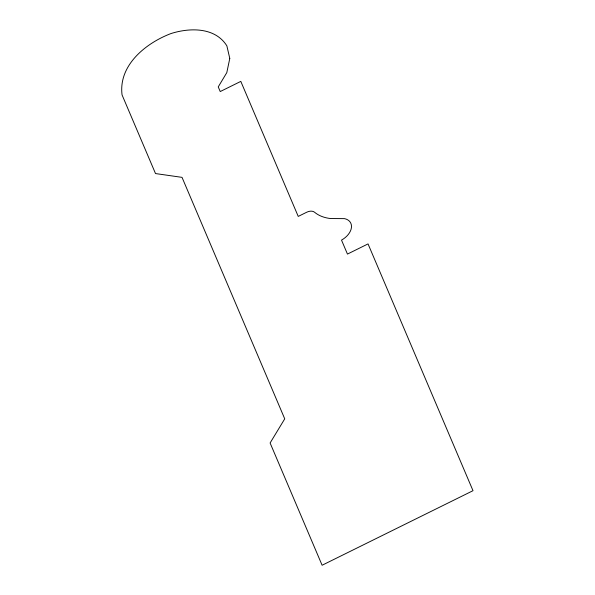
<?xml version="1.0" encoding="UTF-8"?>
<svg xmlns="http://www.w3.org/2000/svg" width="595" height="595" viewBox="0 0 595 595"><rect width="100%" height="100%" fill="white"/><g stroke="black" fill="none" stroke-linecap="round" stroke-linejoin="round"><path stroke-width="0.89" d="M229.782 58.436L226.799 72.627L218.246 86.892L220.232 91.556L240.804 81.389L298.236 216.416L306.678 212.244A7.661 5.043 -28.8 0 1 314.562 212.229A46.261 30.471 -28.8 0 0 330.493 218.536L344.55 218.633A16.459 10.844 -28.8 0 1 351.407 227.773A16.459 10.844 -28.8 0 1 341.515 240.112L347.458 254.08L368.037 243.913L473.003 490.689L322.111 565.25L270.108 442.985L284.737 418.85L182.025 177.362L155.511 173.562L122.057 94.917C118.279 65.16 145.961 43.026 171.01 33.543C189.812 27.571 215.137 27.072 226.866 45.86L229.782 58.436"/></g></svg>
